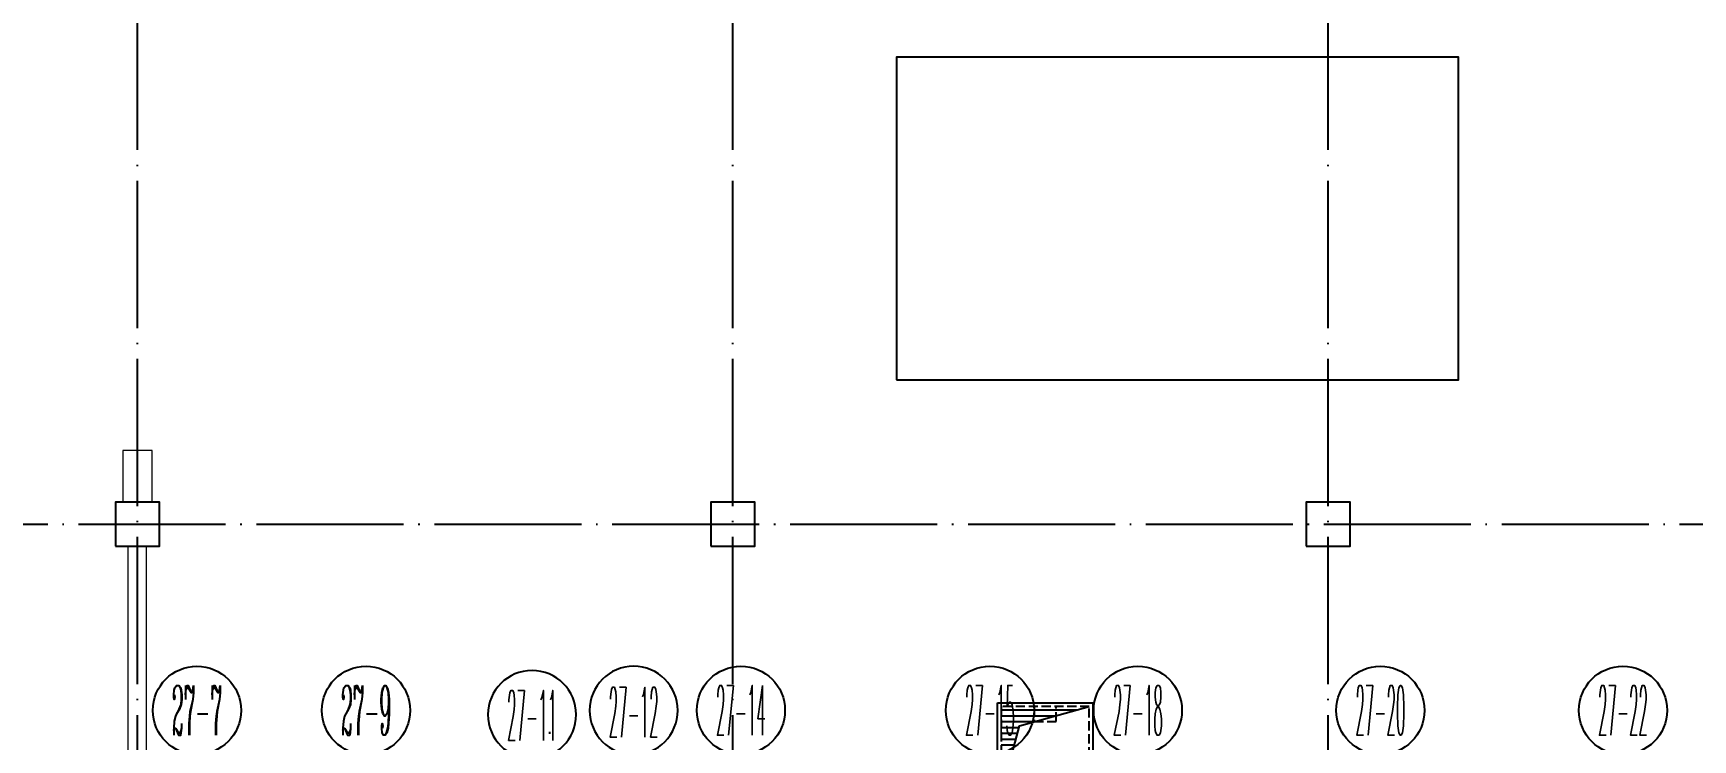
# Model space of a CAD drawing. Extents: x 115549 to 768939, y -502199 to 402497.
# Drawn here: x 394565 to 417143, y -403753 to -394149 of the extents above; entities that cross this region are included whole.
import ezdxf
from ezdxf.enums import TextEntityAlignment as Align

# ---------------------------------------------------------------- set-up
doc = ezdxf.new("R2010")
doc.units = 0
doc.header["$LTSCALE"] = 1000
doc.header["$MEASUREMENT"] = 0
doc.linetypes.add('__DASH', pattern=[0.35, 0.25, -0.1])
doc.linetypes.add('DOTE', pattern=[2.4200000000000004, 2, -0.2, 0.02, -0.2])
for name, color, linetype in [('AXIS', 3, 'Continuous'), ('AXIS_TEXT', 7, 'Continuous'), ('COLUMN', 9, 'Continuous'), ('DOTE', 16, 'DOTE'), ('WINDOW', 4, 'Continuous'), ('给水', 32, 'Continuous')]:
    doc.layers.add(name, color=color, linetype=linetype)
doc.layers.add('renWALL', color=8, linetype='Continuous', lineweight=9)
doc.styles.add('_TCH_AXIS', font='COMPLEX', dxfattribs={"bigfont": 'GBCBIG'})
doc.styles.add('COMPLEX', font='COMPLEX')

# ---------------------------------------------------------------- blocks, each defined once
blk = doc.blocks.new('qiangzh3333')
at = {"layer": 'COLUMN', "color": 8}
for points in [[(503200301.038847, 3697103396.178967), (503200901.038847, 3697103396.178967), (503200901.038847, 3697103996.178967), (503200301.0388471, 3697103996.178967)], [(503208401.398222, 3697103396.178967), (503209001.398222, 3697103396.178967), (503209001.398222, 3697103996.178967), (503208401.398222, 3697103996.178967)], [(503216501.038847, 3697103396.178967), (503217101.038847, 3697103396.178967), (503217101.038847, 3697103996.178967), (503216501.038847, 3697103996.178967)]]:
    blk.add_lwpolyline(points, close=True, dxfattribs=at)
at = {"layer": 'renWALL', "color": 8}
for points in [[(503200801.0353444, 3697103996.178967), (503200801.0353444, 3697104696.178967), (503200401.0353444, 3697104696.178967), (503200401.0353444, 3697103996.178967)], [(503201285.915429, 3697098566.522717), (503201285.915429, 3697098756.526802), (503200476.0353444, 3697098756.527026), (503200476.0353444, 3697103396.178967)], [(503201535.915429, 3697098566.522717), (503201535.915429, 3697099006.526732), (503200726.0353444, 3697099006.526957), (503200726.0353444, 3697103396.178967)]]:
    blk.add_lwpolyline(points, dxfattribs=at)
blk = doc.blocks.new('kengyi')
at = {"layer": '给水'}
for p, q in [((2970149.975596845, 735418.3133392334), (2971184.345076382, 735418.3133392334)), ((2970149.975596845, 735338.9383392334), (2970896.980648756, 735338.9383392334)), ((2970149.975596845, 735259.5633392334), (2970609.61622113, 735259.5633392334)), ((2970149.975596845, 735180.1883392334), (2970393.226629138, 735180.1883392334)), ((2970149.975596845, 735100.8133392334), (2970372.150847256, 735100.8133392334)), ((2970149.975596845, 735021.4383392334), (2970351.075065315, 735021.4383392334)), ((2970149.975596845, 734942.0633392334), (2970329.999283433, 734942.0633392334)), ((2970149.975596845, 734862.6883392334), (2970308.923501551, 734862.6883392334)), ((2970149.975596845, 734783.3133392334), (2970287.847719669, 734783.3133392334)), ((2970149.975596845, 734703.9383392334), (2970266.771937788, 734703.9383392334)), ((2970149.975596845, 734624.5633392334), (2970245.696155846, 734624.5633392334)), ((2970149.975596845, 734545.1883392334), (2970224.620373964, 734545.1883392334)), ((2970149.975596845, 734465.8133392334), (2970203.544592083, 734465.8133392334)), ((2970149.975596845, 734386.4383392334), (2970182.468810201, 734386.4383392334))]:
    blk.add_line(p, q, dxfattribs=at)
blk.add_lwpolyline([(2970099.975596845, 735514.0633392334), (2971399.975596845, 735514.0633392334), (2971399.975596845, 734214.0633392334), (2970099.975596845, 734214.0633392334)], close=True, dxfattribs=at)
at = {"layer": '给水', "linetype": '__DASH', "ltscale": 0.5}
blk.add_lwpolyline([(2971349.975596845, 735464.0633392334), (2970149.975596845, 735464.0633392334), (2970149.975596845, 734264.0633392334), (2971349.975596845, 734264.0633392334)], close=True, dxfattribs=at)
at = {"layer": '给水'}
blk.add_lwpolyline([(2970149.975596845, 734264.0633392334), (2970398.844030321, 735201.3444328308), (2971349.975596845, 735464.0633392334)], dxfattribs=at)
at = {"layer": '给水', "linetype": '__DASH', "ltscale": 0.5}
blk.add_lwpolyline([(2970599.975596845, 735461.101129055), (2970599.975596845, 735261.101129055), (2970899.975596845, 735261.101129055), (2970899.975596845, 735461.101129055)], dxfattribs=at)
blk = doc.blocks.new('saaaa')
at = {"layer": 'COLUMN', "color": 8}
for p, q in [((504868589.8447793, 3696164793.316199), (504867989.8447794, 3696164793.316199)), ((504867989.8447794, 3696164793.316199), (504867989.8447793, 3696164193.316199)), ((504868589.8447793, 3696164193.316199), (504868589.8447793, 3696164793.316199)), ((504876690.2041543, 3696164793.316199), (504876090.2041543, 3696164793.316199)), ((504876090.2041543, 3696164793.316199), (504876090.2041543, 3696164193.316199)), ((504876690.2041543, 3696164193.316199), (504876690.2041543, 3696164793.316199)), ((504884789.8447793, 3696164793.316199), (504884189.8447793, 3696164793.316199)), ((504884189.8447793, 3696164793.316199), (504884189.8447793, 3696164193.316199)), ((504884789.8447793, 3696164193.316199), (504884789.8447793, 3696164793.316199)), ((504867989.8447793, 3696164193.316199), (504868589.8447793, 3696164193.316199)), ((504876090.2041543, 3696164193.316199), (504876690.2041543, 3696164193.316199)), ((504884189.8447793, 3696164193.316199), (504884789.8447793, 3696164193.316199))]:
    blk.add_line(p, q, dxfattribs=at)
at = {"layer": 'renWALL', "color": 8}
for p, q in [((504868489.8412767, 3696165493.316199), (504868089.8412767, 3696165493.316199)), ((504868089.8412767, 3696165493.316199), (504868089.8412767, 3696164793.316199)), ((504868489.8412767, 3696164793.316199), (504868489.8412767, 3696165493.316199)), ((504868164.8412767, 3696159553.664258), (504868164.8412767, 3696164193.316199)), ((504868414.8412767, 3696159803.664188), (504868414.8412767, 3696164193.316199))]:
    blk.add_line(p, q, dxfattribs=at)
blk = doc.blocks.new('_AXISO')
blk.add_circle((0, 0), 0.5)
at = {"layer": 'AXIS_TEXT', "style": 'COMPLEX', "width": 1.041666666666667}
blk.add_attdef('A', text='', height=0.56, dxfattribs=at).set_placement((-0.25, -0.28), (0.25, -0.28), align=Align.FIT)
blk = doc.blocks.new('27-11')
at = {"layer": 'DOTE', "color": 8}
blk.add_line((747858.0249276536, 555815.5731969237), (747858.0249276536, 555840.4769904421), dxfattribs=at)
at = {"layer": 'AXIS'}
ref = blk.add_blockref('_AXISO', (743058.024927655, 556132.7304844423), dxfattribs=dict(at, xscale=1200, yscale=1200, zscale=1200))
ref.add_attrib('A', '27-7', dxfattribs={"layer": 'AXIS_TEXT', "height": 678.8225099390856, "style": '_TCH_AXIS', "width": 0.2624999999999092}).set_placement((742718.6136726856, 555793.3192294729), (743397.4361826244, 555793.3192294729), align=Align.FIT)
ref = blk.add_blockref('_AXISO', (745358.0252927954, 556132.7304844414), dxfattribs=dict(at, xscale=1200, yscale=1200, zscale=1200))
ref.add_attrib('A', '27-9', dxfattribs={"layer": 'AXIS_TEXT', "height": 678.8225099390856, "style": '_TCH_AXIS', "width": 0.2624999999999093}).set_placement((745018.614037826, 555793.319229472), (745697.4365477648, 555793.319229472), align=Align.FIT)
ref = blk.add_blockref('_AXISO', (747616.8228445228, 556074.1518406848), dxfattribs=dict(at, xscale=-1200, yscale=1200, zscale=1200, rotation=180))
ref.add_attrib('A', '27-11', dxfattribs={"layer": 'AXIS_TEXT', "height": 678.8225099390856, "style": '_TCH_AXIS', "width": 0.2333333333332526}).set_placement((747277.4115895533, 555724.5891437595), (747956.2340994922, 555724.5891437595), align=Align.FIT)
ref = blk.add_blockref('_AXISO', (748999.4466490156, 556131.2990028689), dxfattribs=dict(at, xscale=-1200, yscale=1200, zscale=1200, rotation=180))
ref.add_attrib('A', '27-12', dxfattribs={"layer": 'AXIS_TEXT', "height": 678.8225099390856, "style": '_TCH_AXIS', "width": 0.2210526315788709}).set_placement((748660.0353940462, 555768.495294696), (749338.8579039851, 555768.495294696), align=Align.FIT)
ref = blk.add_blockref('_AXISO', (750458.0252928671, 556132.7304844391), dxfattribs=dict(at, xscale=1200, yscale=1200, zscale=1200))
ref.add_attrib('A', '27-14', dxfattribs={"layer": 'AXIS_TEXT', "height": 678.8225099390856, "style": '_TCH_AXIS', "width": 0.2164948453607499}).set_placement((750118.6140378977, 555793.3192294696), (750797.4365478365, 555793.3192294696), align=Align.FIT)
ref = blk.add_blockref('_AXISO', (753845.7588470911, 556132.6050832681), dxfattribs=dict(at, xscale=1200, yscale=1200, zscale=1200))
ref.add_attrib('A', '27-15', dxfattribs={"layer": 'AXIS_TEXT', "height": 678.8225099390856, "style": '_TCH_AXIS', "width": 0.221052631578871}).set_placement((753506.3475921217, 555793.1938282982), (754185.1701020605, 555793.1938282982), align=Align.FIT)
ref = blk.add_blockref('_AXISO', (755858.0252836731, 556132.7304844478), dxfattribs=dict(at, xscale=1200, yscale=1200, zscale=1200))
ref.add_attrib('A', '27-18', dxfattribs={"layer": 'AXIS_TEXT', "height": 678.8225099390856, "style": '_TCH_AXIS', "width": 0.221052631578871}).set_placement((755518.6140287037, 555793.3192294784), (756197.4365386425, 555793.3192294784), align=Align.FIT)
ref = blk.add_blockref('_AXISO', (759158.0252927949, 556132.7304844476), dxfattribs=dict(at, xscale=1200, yscale=1200, zscale=1200))
ref.add_attrib('A', '27-20', dxfattribs={"layer": 'AXIS_TEXT', "height": 678.8225099390856, "style": '_TCH_AXIS', "width": 0.2099999999999275}).set_placement((758818.6140378255, 555793.3192294777), (759497.4365477643, 555793.3192294777), align=Align.FIT)
ref = blk.add_blockref('_AXISO', (762458.0252927954, 556132.7304844474), dxfattribs=dict(at, xscale=1200, yscale=1200, zscale=1200))
ref.add_attrib('A', '27-22', dxfattribs={"layer": 'AXIS_TEXT', "height": 678.8225099390856, "style": '_TCH_AXIS', "width": 0.2099999999999276}).set_placement((762118.614037826, 555793.3192294776), (762797.4365477648, 555793.3192294776), align=Align.FIT)

msp = doc.modelspace()

# ---------------------------------------------------------------- linework, layer by layer
at = {"layer": 'DOTE', "color": 1}
for p, q in [((395983.3005161176, -422356.4703486423), (395983.3005161176, -308021.8283446293)), ((404083.3005161176, -422356.4703486423), (404083.3005161176, -308021.8283446293)), ((412183.3005161176, -422356.4703486423), (412183.3005161176, -308021.8283446293)), ((225783.3005161176, -400821.818219469), (681174.4027883897, -400821.818219469))]:
    msp.add_line(p, q, dxfattribs=at)
at = {"layer": 'WINDOW'}
msp.add_lwpolyline([(406311.5317820797, -398858.9207795124), (413954.8912741432, -398858.9207795124), (413954.8912741432, -394476.6570580463), (406311.5317820797, -394476.6570580463)], close=True, dxfattribs=at)

# ---------------------------------------------------------------- block references
for name, p in [('saaaa', (-504472306.5407606, -3696565314.398091)), ('27-11', (-346264.8446632137, -959485.4707873325))]:
    msp.add_blockref(name, p)
at = {"layer": 'renWALL', "color": 8}
msp.add_blockref('qiangzh3333', (-502804617.7348283, -3697504517.997187), dxfattribs=at)
at = {"layer": '给水'}
msp.add_blockref('kengyi', (-2562416.795252215, -1138765.53272991), dxfattribs=at)

doc.saveas('drawing.dxf')
